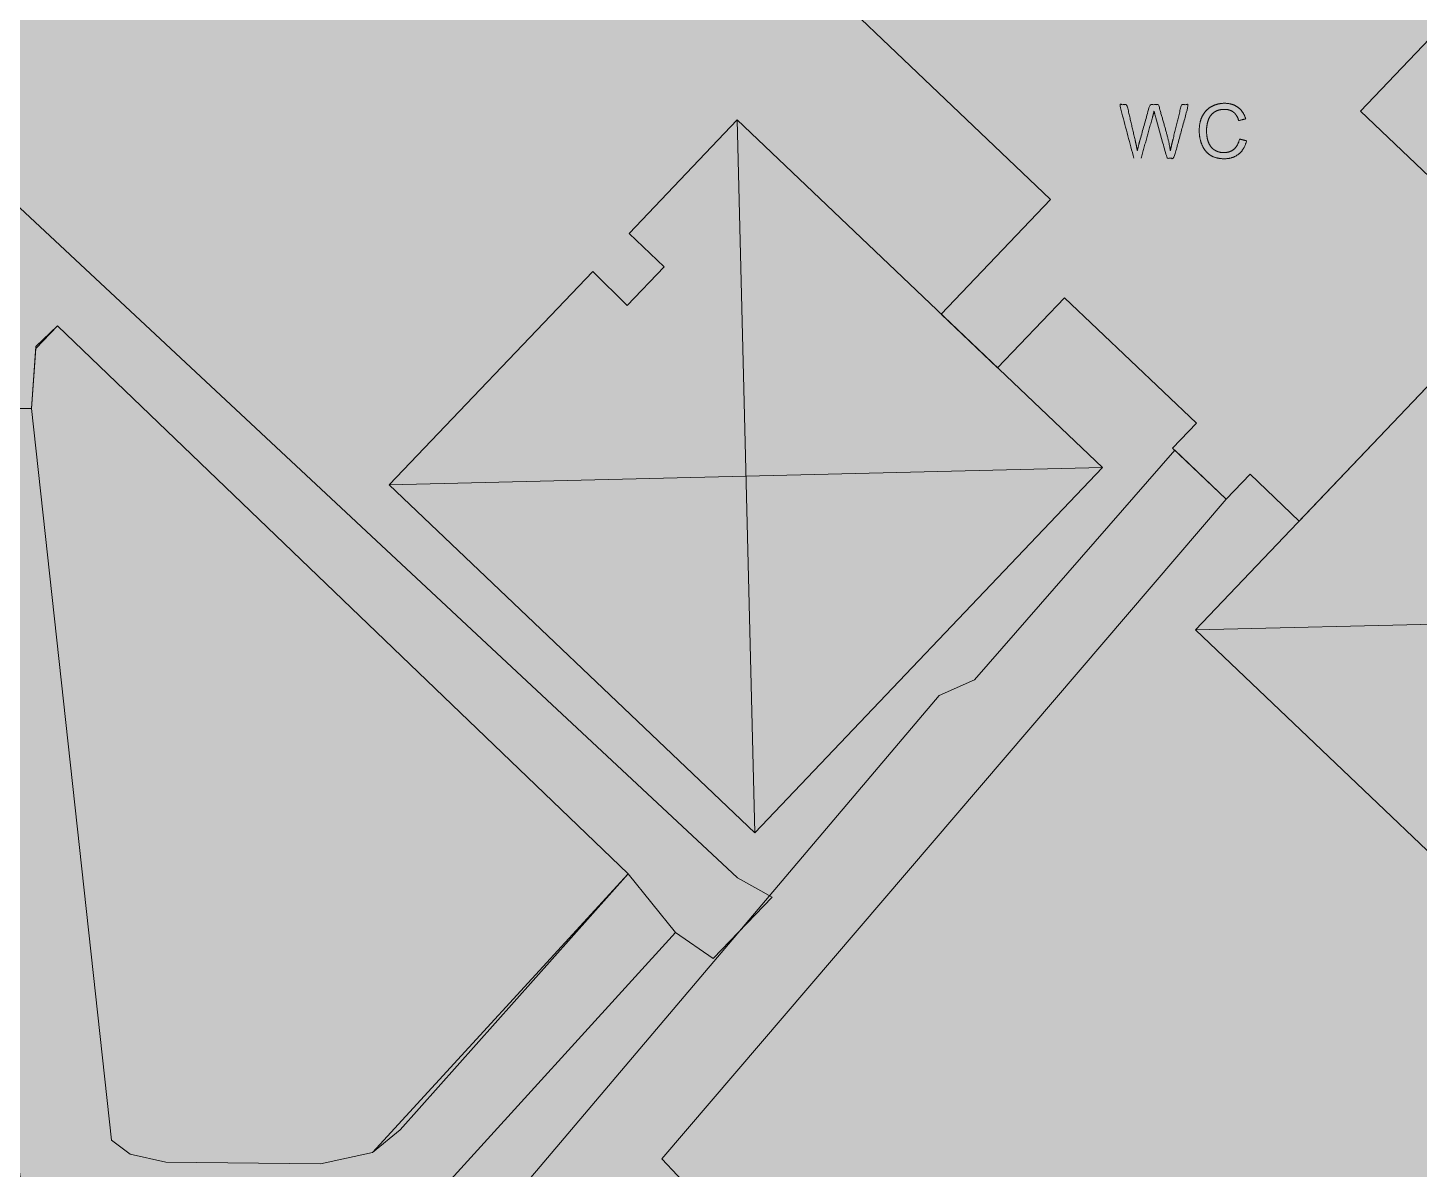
# Model space of a CAD drawing. Header units: metres. Extents: x 68582 to 69192, y 19191 to 19633.
# Drawn here: x 68982.3 to 69034.2, y 19351.9 to 19394.5 of the extents above; entities that cross this region are included whole.
import ezdxf

# ---------------------------------------------------------------- set-up
doc = ezdxf.new("R2010")
doc.units = ezdxf.units.M
doc.layers.get('0').update_dxf_attribs({"lineweight": 15})
doc.layers.add('Default', color=7, linetype='Continuous')
doc.layers.add('Kasvillisuus', color=7, linetype='Continuous', lineweight=5)
doc.layers.add('None', color=7, linetype='Continuous', lineweight=5)

msp = doc.modelspace()

# ---------------------------------------------------------------- hatches: boundary and pattern name
at = {"true_color": 0xd1f0d1, "transparency": 33554687}
msp.add_hatch(color=254, dxfattribs=at).paths.add_polyline_path([(68588.122, 19191.443), (69192.296, 19191.443), (69192.296, 19628.232), (68588.122, 19628.232)], flags=0)
at = {"true_color": 0xffffff, "transparency": 33554687}
for points in [[(68965.43, 19402.104), (68976.78, 19392.651), (69008.78, 19362.79), (69010.07, 19362.07), (69007.87, 19359.79), (69006.47, 19360.76), (69004.7, 19362.94), (68983.43, 19383.37), (68982.625, 19382.532), (68982.462, 19380.292), (68979.682, 19380.292), (68979.51, 19384.17), (68977.1, 19388.54), (68964.17, 19400.02)], [(68979.682, 19380.292), (68982.462, 19380.292), (68985.44, 19353.01), (68986.14, 19352.49), (68987.47, 19352.2), (68993.24, 19352.13), (68995.17, 19352.56), (69004.7, 19362.94), (69006.47, 19360.76), (68997.34, 19350.72), (68987.055, 19350.295), (68985.88, 19349.09), (68982.39, 19348.961), (68981.925, 19352.502), (68981.49, 19359.99), (68979.73, 19362.12), (68978.473, 19362.94), (68978.905, 19366.595), (68980.18, 19369.09)]]:
    msp.add_hatch(color=7, dxfattribs=at).paths.add_polyline_path(points, flags=0)
at = {"layer": 'Default', "transparency": 33554687, "extrusion": (0, 0, -1)}
h = msp.add_hatch(color=7, dxfattribs=at)
h.paths.add_polyline_path([(-68998.01, 19382.921), (-68997.844, 19382.835), (-68997.675, 19382.755), (-68997.504, 19382.68), (-68997.332, 19382.611), (-68997.158, 19382.548), (-68996.983, 19382.491), (-68996.806, 19382.439), (-68996.628, 19382.393), (-68996.449, 19382.353), (-68996.27, 19382.318), (-68996.089, 19382.289), (-68995.907, 19382.266), (-68995.725, 19382.249), (-68995.543, 19382.237), (-68995.36, 19382.231), (-68995.178, 19382.232), (-68994.995, 19382.237), (-68994.812, 19382.249), (-68994.63, 19382.267), (-68994.448, 19382.29), (-68994.266, 19382.319), (-68994.085, 19382.354), (-68993.905, 19382.395), (-68993.726, 19382.442), (-68993.547, 19382.495), (-68993.37, 19382.554), (-68993.194, 19382.619), (-68993.02, 19382.689), (-68992.847, 19382.766), (-68992.676, 19382.848), (-68992.507, 19382.937), (-68992.34, 19383.031), (-68992.197, 19383.118), (-68992.056, 19383.209), (-68991.918, 19383.305), (-68991.783, 19383.404), (-68991.65, 19383.508), (-68991.521, 19383.615), (-68991.394, 19383.727), (-68991.271, 19383.842), (-68991.151, 19383.961), (-68991.034, 19384.083), (-68990.921, 19384.208), (-68990.812, 19384.337), (-68990.706, 19384.47), (-68990.603, 19384.605), (-68990.505, 19384.743), (-68990.411, 19384.885), (-68990.32, 19385.029), (-68990.234, 19385.176), (-68990.153, 19385.325), (-68990.075, 19385.477), (-68990.002, 19385.632), (-68989.934, 19385.789), (-68989.87, 19385.948), (-68989.812, 19386.109), (-68989.758, 19386.272), (-68989.709, 19386.438), (-68989.665, 19386.605), (-68989.627, 19386.774), (-68989.594, 19386.944), (-68989.566, 19387.116), (-68989.544, 19387.289), (-68989.527, 19387.464), (-68989.519, 19387.597), (-68989.512, 19387.731), (-68989.509, 19387.866), (-68989.508, 19388.002), (-68989.509, 19388.139), (-68989.513, 19388.277), (-68989.527, 19388.554), (-68989.538, 19388.675), (-68989.551, 19388.795), (-68989.566, 19388.915), (-68989.585, 19389.034), (-68989.606, 19389.152), (-68989.629, 19389.27), (-68989.656, 19389.386), (-68989.684, 19389.502), (-68989.716, 19389.618), (-68989.75, 19389.732), (-68989.786, 19389.846), (-68989.825, 19389.958), (-68989.866, 19390.07), (-68989.91, 19390.18), (-68989.956, 19390.29), (-68990.004, 19390.399), (-68990.054, 19390.506), (-68990.107, 19390.613), (-68990.162, 19390.718), (-68990.219, 19390.822), (-68990.278, 19390.925), (-68990.339, 19391.027), (-68990.402, 19391.127), (-68990.468, 19391.226), (-68990.535, 19391.324), (-68990.604, 19391.42), (-68990.675, 19391.515), (-68990.748, 19391.609), (-68990.823, 19391.701), (-68990.9, 19391.792), (-68990.978, 19391.881), (-68991.058, 19391.968), (-68991.16, 19392.075), (-68991.265, 19392.178), (-68991.371, 19392.278), (-68991.479, 19392.375), (-68991.589, 19392.468), (-68991.701, 19392.559), (-68991.814, 19392.646), (-68991.93, 19392.73), (-68992.047, 19392.811), (-68992.165, 19392.889), (-68992.285, 19392.964), (-68992.407, 19393.035), (-68992.529, 19393.103), (-68992.654, 19393.168), (-68992.779, 19393.23), (-68992.906, 19393.289), (-68993.033, 19393.344), (-68993.162, 19393.396), (-68993.292, 19393.445), (-68993.423, 19393.491), (-68993.555, 19393.534), (-68993.687, 19393.573), (-68993.82, 19393.609), (-68993.954, 19393.642), (-68994.089, 19393.672), (-68994.224, 19393.698), (-68994.36, 19393.721), (-68994.496, 19393.741), (-68994.632, 19393.758), (-68994.769, 19393.772), (-68994.906, 19393.782), (-68995.043, 19393.789), (-68995.181, 19393.793), (-68995.318, 19393.793), (-68995.456, 19393.791), (-68995.593, 19393.785), (-68995.73, 19393.776), (-68995.867, 19393.763), (-68996.004, 19393.747), (-68996.14, 19393.729), (-68996.277, 19393.706), (-68996.412, 19393.681), (-68996.547, 19393.652), (-68996.682, 19393.62), (-68996.816, 19393.585), (-68996.949, 19393.546), (-68997.082, 19393.504), (-68997.214, 19393.459), (-68997.345, 19393.411), (-68997.475, 19393.359), (-68997.603, 19393.304), (-68997.731, 19393.246), (-68997.858, 19393.184), (-68997.984, 19393.12), (-68998.108, 19393.051), (-68998.231, 19392.98), (-68998.352, 19392.905), (-68998.472, 19392.827), (-68998.591, 19392.746), (-68998.708, 19392.661), (-68998.824, 19392.573), (-68998.937, 19392.482), (-68999.049, 19392.388), (-68999.159, 19392.29), (-68999.564, 19391.884), (-68999.678, 19391.754), (-68999.787, 19391.621), (-68999.892, 19391.486), (-68999.993, 19391.348), (-69000.089, 19391.207), (-69000.181, 19391.065), (-69000.268, 19390.92), (-69000.352, 19390.773), (-69000.43, 19390.623), (-69000.504, 19390.472), (-69000.574, 19390.318), (-69000.639, 19390.163), (-69000.699, 19390.006), (-69000.755, 19389.848), (-69000.806, 19389.687), (-69000.853, 19389.525), (-69000.894, 19389.362), (-69000.931, 19389.198), (-69000.963, 19389.032), (-69000.99, 19388.865), (-69001.013, 19388.696), (-69001.03, 19388.527), (-69001.042, 19388.357), (-69001.05, 19388.186), (-69001.052, 19388.014), (-69001.05, 19387.842), (-69001.042, 19387.669), (-69001.029, 19387.495), (-69001.011, 19387.322), (-69000.987, 19387.147), (-69000.959, 19386.973), (-69000.925, 19386.798), (-69000.891, 19386.649), (-69000.854, 19386.5), (-69000.812, 19386.353), (-69000.766, 19386.206), (-69000.716, 19386.061), (-69000.662, 19385.917), (-69000.604, 19385.774), (-69000.542, 19385.633), (-69000.476, 19385.493), (-69000.407, 19385.355), (-69000.333, 19385.219), (-69000.256, 19385.084), (-69000.175, 19384.951), (-69000.091, 19384.821), (-69000.003, 19384.692), (-68999.911, 19384.566), (-68999.816, 19384.442), (-68999.718, 19384.32), (-68999.616, 19384.201), (-68999.511, 19384.084), (-68999.403, 19383.97), (-68999.291, 19383.859), (-68999.177, 19383.751), (-68999.059, 19383.645), (-68998.938, 19383.543), (-68998.814, 19383.444), (-68998.687, 19383.348), (-68998.557, 19383.255), (-68998.425, 19383.166), (-68998.289, 19383.081), (-68998.151, 19382.999)], flags=0)
h.paths.add_polyline_path([(-68994.985, 19390.13), (-68995.009, 19390.124), (-68995.032, 19390.119), (-68995.056, 19390.114), (-68995.08, 19390.11), (-68995.104, 19390.107), (-68995.129, 19390.104), (-68995.153, 19390.102), (-68995.177, 19390.101), (-68995.201, 19390.1), (-68995.225, 19390.1), (-68995.25, 19390.101), (-68995.274, 19390.103), (-68995.298, 19390.105), (-68995.322, 19390.107), (-68995.346, 19390.111), (-68995.369, 19390.115), (-68995.393, 19390.119), (-68995.416, 19390.125), (-68995.44, 19390.13), (-68995.463, 19390.137), (-68995.485, 19390.144), (-68995.508, 19390.152), (-68995.53, 19390.16), (-68995.552, 19390.169), (-68995.574, 19390.179), (-68995.595, 19390.189), (-68995.616, 19390.2), (-68995.637, 19390.212), (-68995.657, 19390.224), (-68995.677, 19390.237), (-68995.697, 19390.25), (-68995.716, 19390.264), (-68995.733, 19390.277), (-68995.749, 19390.29), (-68995.765, 19390.304), (-68995.781, 19390.318), (-68995.796, 19390.332), (-68995.811, 19390.347), (-68995.826, 19390.362), (-68995.84, 19390.377), (-68995.853, 19390.393), (-68995.867, 19390.409), (-68995.88, 19390.425), (-68995.892, 19390.441), (-68995.904, 19390.458), (-68995.916, 19390.475), (-68995.927, 19390.492), (-68995.938, 19390.509), (-68995.948, 19390.527), (-68995.958, 19390.544), (-68995.968, 19390.562), (-68995.977, 19390.58), (-68995.986, 19390.599), (-68995.994, 19390.617), (-68996.002, 19390.636), (-68996.009, 19390.655), (-68996.016, 19390.674), (-68996.023, 19390.693), (-68996.029, 19390.712), (-68996.035, 19390.731), (-68996.04, 19390.751), (-68996.045, 19390.771), (-68996.05, 19390.79), (-68996.054, 19390.81), (-68996.057, 19390.83), (-68996.06, 19390.85), (-68996.063, 19390.87), (-68996.065, 19390.89), (-68996.067, 19390.91), (-68996.068, 19390.93), (-68996.069, 19390.95), (-68996.07, 19390.971), (-68996.07, 19390.991), (-68996.069, 19391.011), (-68996.068, 19391.031), (-68996.067, 19391.052), (-68996.065, 19391.072), (-68996.063, 19391.092), (-68996.06, 19391.112), (-68996.057, 19391.132), (-68996.053, 19391.152), (-68996.049, 19391.172), (-68996.044, 19391.192), (-68996.039, 19391.212), (-68996.034, 19391.232), (-68996.028, 19391.251), (-68996.021, 19391.271), (-68996.014, 19391.29), (-68996.007, 19391.309), (-68995.999, 19391.329), (-68995.991, 19391.348), (-68995.982, 19391.366), (-68995.972, 19391.385), (-68995.962, 19391.404), (-68995.952, 19391.422), (-68995.941, 19391.44), (-68995.936, 19391.449), (-68995.93, 19391.458), (-68995.924, 19391.467), (-68995.918, 19391.475), (-68995.912, 19391.484), (-68995.905, 19391.492), (-68995.899, 19391.501), (-68995.892, 19391.509), (-68995.885, 19391.517), (-68995.878, 19391.524), (-68995.871, 19391.532), (-68995.864, 19391.54), (-68995.849, 19391.555), (-68995.834, 19391.569), (-68995.818, 19391.583), (-68995.802, 19391.596), (-68995.785, 19391.609), (-68995.768, 19391.621), (-68995.751, 19391.633), (-68995.733, 19391.644), (-68995.714, 19391.655), (-68995.696, 19391.665), (-68995.677, 19391.675), (-68995.657, 19391.684), (-68995.637, 19391.693), (-68995.618, 19391.701), (-68995.597, 19391.709), (-68995.577, 19391.716), (-68995.556, 19391.723), (-68995.535, 19391.729), (-68995.514, 19391.735), (-68995.493, 19391.74), (-68995.471, 19391.745), (-68995.45, 19391.749), (-68995.428, 19391.753), (-68995.406, 19391.756), (-68995.384, 19391.759), (-68995.362, 19391.761), (-68995.34, 19391.763), (-68995.318, 19391.764), (-68995.296, 19391.765), (-68995.274, 19391.765), (-68995.252, 19391.765), (-68995.23, 19391.764), (-68995.208, 19391.763), (-68995.187, 19391.761), (-68995.165, 19391.759), (-68995.143, 19391.756), (-68995.122, 19391.753), (-68995.101, 19391.749), (-68995.079, 19391.745), (-68995.058, 19391.74), (-68995.038, 19391.734), (-68995.017, 19391.729), (-68994.997, 19391.722), (-68994.977, 19391.716), (-68994.957, 19391.708), (-68994.938, 19391.7), (-68994.919, 19391.692), (-68994.9, 19391.683), (-68994.881, 19391.674), (-68994.863, 19391.664), (-68994.846, 19391.654), (-68994.828, 19391.643), (-68994.812, 19391.632), (-68994.795, 19391.62), (-68994.779, 19391.608), (-68994.764, 19391.595), (-68994.756, 19391.588), (-68994.749, 19391.582), (-68994.742, 19391.575), (-68994.735, 19391.568), (-68994.723, 19391.556), (-68994.711, 19391.544), (-68994.7, 19391.532), (-68994.69, 19391.52), (-68994.679, 19391.507), (-68994.669, 19391.494), (-68994.659, 19391.482), (-68994.649, 19391.469), (-68994.64, 19391.456), (-68994.63, 19391.442), (-68994.622, 19391.429), (-68994.613, 19391.415), (-68994.605, 19391.402), (-68994.597, 19391.388), (-68994.589, 19391.374), (-68994.581, 19391.36), (-68994.574, 19391.346), (-68994.567, 19391.331), (-68994.56, 19391.317), (-68994.554, 19391.302), (-68994.548, 19391.288), (-68994.542, 19391.273), (-68994.536, 19391.258), (-68994.531, 19391.243), (-68994.526, 19391.228), (-68994.521, 19391.213), (-68994.516, 19391.198), (-68994.512, 19391.183), (-68994.504, 19391.152), (-68994.497, 19391.121), (-68994.492, 19391.089), (-68994.487, 19391.058), (-68994.483, 19391.026), (-68994.481, 19390.994), (-68994.479, 19390.962), (-68994.479, 19390.93), (-68994.479, 19390.898), (-68994.481, 19390.866), (-68994.484, 19390.833), (-68994.487, 19390.801), (-68994.492, 19390.769), (-68994.498, 19390.737), (-68994.504, 19390.705), (-68994.512, 19390.673), (-68994.521, 19390.641), (-68994.531, 19390.61), (-68994.538, 19390.589), (-68994.545, 19390.569), (-68994.553, 19390.549), (-68994.561, 19390.529), (-68994.569, 19390.51), (-68994.579, 19390.49), (-68994.588, 19390.471), (-68994.598, 19390.452), (-68994.609, 19390.434), (-68994.619, 19390.415), (-68994.631, 19390.397), (-68994.643, 19390.38), (-68994.655, 19390.362), (-68994.668, 19390.346), (-68994.681, 19390.329), (-68994.695, 19390.313), (-68994.709, 19390.297), (-68994.724, 19390.282), (-68994.739, 19390.267), (-68994.755, 19390.253), (-68994.772, 19390.24), (-68994.78, 19390.233), (-68994.788, 19390.227), (-68994.797, 19390.22), (-68994.806, 19390.214), (-68994.814, 19390.208), (-68994.823, 19390.202), (-68994.833, 19390.196), (-68994.842, 19390.191), (-68994.851, 19390.185), (-68994.861, 19390.18), (-68994.87, 19390.175), (-68994.88, 19390.17), (-68994.89, 19390.165), (-68994.9, 19390.161), (-68994.91, 19390.156), (-68994.92, 19390.152), (-68994.931, 19390.148), (-68994.941, 19390.144), (-68994.952, 19390.14), (-68994.963, 19390.137), (-68994.974, 19390.133)], flags=0)
h.paths.add_polyline_path([(-68996.795, 19385.442), (-68996.457, 19385.679), (-68996.425, 19385.594), (-68996.391, 19385.512), (-68996.355, 19385.431), (-68996.336, 19385.392), (-68996.317, 19385.354), (-68996.296, 19385.316), (-68996.275, 19385.278), (-68996.254, 19385.241), (-68996.231, 19385.205), (-68996.208, 19385.169), (-68996.184, 19385.134), (-68996.159, 19385.099), (-68996.133, 19385.064), (-68996.125, 19385.055), (-68996.118, 19385.047), (-68996.11, 19385.038), (-68996.103, 19385.03), (-68996.087, 19385.013), (-68996.07, 19384.997), (-68996.054, 19384.982), (-68996.037, 19384.968), (-68996.019, 19384.954), (-68996.002, 19384.941), (-68995.984, 19384.928), (-68995.966, 19384.916), (-68995.948, 19384.905), (-68995.93, 19384.895), (-68995.912, 19384.886), (-68995.903, 19384.882), (-68995.894, 19384.878), (-68995.886, 19384.874), (-68995.877, 19384.87), (-68995.868, 19384.866), (-68995.859, 19384.863), (-68995.851, 19384.86), (-68995.842, 19384.857), (-68995.834, 19384.855), (-68995.826, 19384.853), (-68995.817, 19384.85), (-68995.809, 19384.849), (-68995.801, 19384.847), (-68995.794, 19384.846), (-68995.786, 19384.845), (-68995.778, 19384.844), (-68995.771, 19384.843), (-68995.767, 19384.843), (-68995.764, 19384.843), (-68995.76, 19384.843), (-68995.757, 19384.843), (-68995.753, 19384.843), (-68995.75, 19384.843), (-68995.746, 19384.843), (-68995.743, 19384.843), (-68995.74, 19384.844), (-68995.736, 19384.844), (-68995.733, 19384.845), (-68995.73, 19384.845), (-68995.727, 19384.846), (-68995.724, 19384.846), (-68995.721, 19384.847), (-68995.718, 19384.848), (-68995.715, 19384.849), (-68995.712, 19384.85), (-68995.709, 19384.851), (-68995.707, 19384.852), (-68995.704, 19384.853), (-68995.701, 19384.854), (-68995.699, 19384.856), (-68995.696, 19384.857), (-68995.694, 19384.859), (-68995.692, 19384.86), (-68995.689, 19384.862), (-68995.688, 19384.863), (-68995.687, 19384.864), (-68995.686, 19384.864), (-68995.685, 19384.865), (-68995.684, 19384.866), (-68995.683, 19384.867), (-68995.682, 19384.868), (-68995.681, 19384.869), (-68995.68, 19384.87), (-68995.679, 19384.871), (-68995.678, 19384.872), (-68995.677, 19384.873), (-68995.676, 19384.874), (-68995.675, 19384.875), (-68995.674, 19384.876), (-68995.673, 19384.878), (-68995.672, 19384.879), (-68995.672, 19384.88), (-68995.671, 19384.881), (-68995.67, 19384.882), (-68995.669, 19384.883), (-68995.668, 19384.885), (-68995.668, 19384.886), (-68995.667, 19384.887), (-68995.666, 19384.889), (-68995.666, 19384.89), (-68995.664, 19384.893), (-68995.663, 19384.895), (-68995.647, 19384.933), (-68995.633, 19384.971), (-68995.62, 19385.01), (-68995.608, 19385.048), (-68995.598, 19385.087), (-68995.588, 19385.125), (-68995.58, 19385.164), (-68995.572, 19385.203), (-68995.566, 19385.243), (-68995.56, 19385.282), (-68995.556, 19385.321), (-68995.553, 19385.361), (-68995.55, 19385.401), (-68995.548, 19385.44), (-68995.548, 19385.48), (-68995.547, 19385.52), (-68995.548, 19385.56), (-68995.55, 19385.6), (-68995.555, 19385.681), (-68995.562, 19385.761), (-68995.572, 19385.842), (-68995.585, 19385.923), (-68995.598, 19386.004), (-68995.631, 19386.166), (-68995.957, 19387.691), (-68995.969, 19387.748), (-68995.98, 19387.806), (-68995.99, 19387.863), (-68995.998, 19387.92), (-68996.005, 19387.977), (-68996.011, 19388.033), (-68996.016, 19388.09), (-68996.019, 19388.146), (-68996.021, 19388.201), (-68996.022, 19388.257), (-68996.021, 19388.312), (-68996.018, 19388.366), (-68996.014, 19388.421), (-68996.009, 19388.474), (-68996.002, 19388.528), (-68995.993, 19388.581), (-68995.983, 19388.633), (-68995.971, 19388.685), (-68995.957, 19388.737), (-68995.949, 19388.763), (-68995.941, 19388.788), (-68995.933, 19388.814), (-68995.924, 19388.839), (-68995.915, 19388.864), (-68995.905, 19388.889), (-68995.894, 19388.914), (-68995.884, 19388.938), (-68995.872, 19388.963), (-68995.861, 19388.987), (-68995.848, 19389.011), (-68995.835, 19389.035), (-68995.822, 19389.059), (-68995.808, 19389.083), (-68995.794, 19389.107), (-68995.779, 19389.13), (-68995.764, 19389.153), (-68995.748, 19389.177), (-68995.732, 19389.199), (-68995.715, 19389.222), (-68995.697, 19389.245), (-68995.679, 19389.267), (-68995.661, 19389.29), (-68995.642, 19389.312), (-68995.622, 19389.334), (-68995.602, 19389.355), (-68995.588, 19389.369), (-68995.574, 19389.383), (-68995.56, 19389.396), (-68995.546, 19389.409), (-68995.532, 19389.421), (-68995.517, 19389.433), (-68995.502, 19389.444), (-68995.487, 19389.455), (-68995.472, 19389.465), (-68995.456, 19389.475), (-68995.441, 19389.484), (-68995.425, 19389.493), (-68995.409, 19389.502), (-68995.393, 19389.51), (-68995.377, 19389.518), (-68995.36, 19389.525), (-68995.344, 19389.532), (-68995.327, 19389.539), (-68995.31, 19389.545), (-68995.294, 19389.55), (-68995.277, 19389.555), (-68995.259, 19389.56), (-68995.242, 19389.564), (-68995.225, 19389.568), (-68995.208, 19389.572), (-68995.19, 19389.575), (-68995.173, 19389.578), (-68995.155, 19389.58), (-68995.138, 19389.582), (-68995.12, 19389.584), (-68995.102, 19389.585), (-68995.084, 19389.585), (-68995.067, 19389.586), (-68995.049, 19389.586), (-68995.031, 19389.585), (-68995.013, 19389.585), (-68994.995, 19389.583), (-68994.977, 19389.582), (-68994.959, 19389.58), (-68994.941, 19389.578), (-68994.923, 19389.575), (-68994.906, 19389.572), (-68994.888, 19389.569), (-68994.87, 19389.565), (-68994.852, 19389.561), (-68994.834, 19389.556), (-68994.817, 19389.551), (-68994.799, 19389.546), (-68994.782, 19389.541), (-68994.764, 19389.535), (-68994.747, 19389.529), (-68994.729, 19389.522), (-68994.712, 19389.515), (-68994.695, 19389.508), (-68994.678, 19389.501), (-68994.661, 19389.493), (-68994.644, 19389.484), (-68994.627, 19389.476), (-68994.611, 19389.467), (-68994.594, 19389.458), (-68994.578, 19389.448), (-68994.562, 19389.439), (-68994.546, 19389.429), (-68994.53, 19389.418), (-68994.474, 19389.38), (-68994.42, 19389.341), (-68994.367, 19389.3), (-68994.315, 19389.258), (-68994.264, 19389.215), (-68994.214, 19389.172), (-68994.166, 19389.127), (-68994.117, 19389.081), (-68994.023, 19388.986), (-68993.932, 19388.888), (-68993.841, 19388.787), (-68993.752, 19388.683), (-68994.04, 19388.369), (-68994.055, 19388.385), (-68994.071, 19388.399), (-68994.086, 19388.414), (-68994.102, 19388.427), (-68994.118, 19388.441), (-68994.134, 19388.453), (-68994.151, 19388.466), (-68994.167, 19388.477), (-68994.184, 19388.489), (-68994.201, 19388.499), (-68994.218, 19388.51), (-68994.236, 19388.52), (-68994.253, 19388.529), (-68994.271, 19388.538), (-68994.289, 19388.546), (-68994.308, 19388.554), (-68994.326, 19388.562), (-68994.345, 19388.569), (-68994.363, 19388.576), (-68994.382, 19388.582), (-68994.401, 19388.588), (-68994.42, 19388.593), (-68994.44, 19388.598), (-68994.459, 19388.602), (-68994.479, 19388.606), (-68994.499, 19388.61), (-68994.519, 19388.613), (-68994.539, 19388.615), (-68994.559, 19388.618), (-68994.579, 19388.619), (-68994.6, 19388.621), (-68994.62, 19388.622), (-68994.623, 19388.619), (-68994.626, 19388.615), (-68994.628, 19388.612), (-68994.631, 19388.609), (-68994.636, 19388.602), (-68994.641, 19388.595), (-68994.645, 19388.587), (-68994.65, 19388.58), (-68994.654, 19388.572), (-68994.658, 19388.565), (-68994.661, 19388.557), (-68994.665, 19388.549), (-68994.668, 19388.541), (-68994.671, 19388.532), (-68994.674, 19388.524), (-68994.677, 19388.515), (-68994.68, 19388.507), (-68994.682, 19388.498), (-68994.684, 19388.489), (-68994.686, 19388.48), (-68994.688, 19388.472), (-68994.689, 19388.463), (-68994.691, 19388.454), (-68994.692, 19388.445), (-68994.693, 19388.436), (-68994.693, 19388.427), (-68994.694, 19388.418), (-68994.694, 19388.409), (-68994.694, 19388.4), (-68994.694, 19388.391), (-68994.694, 19388.383), (-68994.694, 19388.374), (-68994.693, 19388.365), (-68994.692, 19388.357), (-68994.661, 19388.113), (-68994.623, 19387.874), (-68994.579, 19387.636), (-68994.529, 19387.396), (-68994.187, 19385.822), (-68994.176, 19385.77), (-68994.166, 19385.718), (-68994.157, 19385.666), (-68994.15, 19385.614), (-68994.143, 19385.562), (-68994.137, 19385.51), (-68994.132, 19385.458), (-68994.129, 19385.406), (-68994.126, 19385.354), (-68994.125, 19385.302), (-68994.125, 19385.25), (-68994.126, 19385.198), (-68994.128, 19385.145), (-68994.131, 19385.093), (-68994.135, 19385.041), (-68994.141, 19384.989), (-68994.144, 19384.967), (-68994.147, 19384.945), (-68994.152, 19384.924), (-68994.156, 19384.903), (-68994.161, 19384.882), (-68994.167, 19384.861), (-68994.173, 19384.841), (-68994.18, 19384.821), (-68994.187, 19384.801), (-68994.195, 19384.781), (-68994.203, 19384.762), (-68994.212, 19384.743), (-68994.222, 19384.724), (-68994.232, 19384.705), (-68994.242, 19384.687), (-68994.253, 19384.669), (-68994.265, 19384.652), (-68994.277, 19384.635), (-68994.289, 19384.618), (-68994.302, 19384.602), (-68994.316, 19384.586), (-68994.33, 19384.571), (-68994.345, 19384.555), (-68994.36, 19384.541), (-68994.375, 19384.527), (-68994.392, 19384.513), (-68994.408, 19384.5), (-68994.425, 19384.487), (-68994.443, 19384.475), (-68994.461, 19384.463), (-68994.48, 19384.452), (-68994.499, 19384.441), (-68994.528, 19384.426), (-68994.557, 19384.412), (-68994.586, 19384.398), (-68994.615, 19384.384), (-68994.645, 19384.372), (-68994.675, 19384.36), (-68994.705, 19384.348), (-68994.735, 19384.338), (-68994.765, 19384.327), (-68994.796, 19384.318), (-68994.827, 19384.309), (-68994.858, 19384.301), (-68994.889, 19384.293), (-68994.92, 19384.286), (-68994.952, 19384.28), (-68994.983, 19384.274), (-68995.015, 19384.269), (-68995.046, 19384.265), (-68995.078, 19384.261), (-68995.11, 19384.258), (-68995.142, 19384.256), (-68995.174, 19384.254), (-68995.206, 19384.253), (-68995.238, 19384.253), (-68995.27, 19384.253), (-68995.302, 19384.254), (-68995.334, 19384.256), (-68995.366, 19384.259), (-68995.398, 19384.262), (-68995.43, 19384.266), (-68995.461, 19384.271), (-68995.493, 19384.277), (-68995.563, 19384.29), (-68995.629, 19384.306), (-68995.692, 19384.322), (-68995.753, 19384.341), (-68995.782, 19384.35), (-68995.811, 19384.36), (-68995.839, 19384.37), (-68995.866, 19384.381), (-68995.893, 19384.392), (-68995.919, 19384.403), (-68995.945, 19384.415), (-68995.97, 19384.427), (-68995.994, 19384.44), (-68996.018, 19384.452), (-68996.042, 19384.466), (-68996.064, 19384.479), (-68996.087, 19384.493), (-68996.109, 19384.507), (-68996.13, 19384.522), (-68996.151, 19384.537), (-68996.172, 19384.552), (-68996.192, 19384.568), (-68996.212, 19384.584), (-68996.231, 19384.601), (-68996.25, 19384.617), (-68996.269, 19384.635), (-68996.287, 19384.652), (-68996.305, 19384.67), (-68996.323, 19384.688), (-68996.34, 19384.707), (-68996.374, 19384.746), (-68996.407, 19384.786), (-68996.438, 19384.827), (-68996.47, 19384.87), (-68996.5, 19384.914), (-68996.53, 19384.96), (-68996.56, 19385.008), (-68996.618, 19385.107), (-68996.676, 19385.213)], flags=0)
for points in [[(-69024.63, 19369.749), (-69024.622, 19369.74), (-69024.614, 19369.732), (-69024.605, 19369.725), (-69024.597, 19369.717), (-69024.588, 19369.71), (-69024.58, 19369.703), (-69024.571, 19369.696), (-69024.562, 19369.69), (-69024.553, 19369.684), (-69024.544, 19369.678), (-69024.535, 19369.672), (-69024.526, 19369.667), (-69024.517, 19369.662), (-69024.508, 19369.657), (-69024.498, 19369.652), (-69024.489, 19369.648), (-69024.48, 19369.644), (-69024.47, 19369.64), (-69024.46, 19369.636), (-69024.451, 19369.633), (-69024.441, 19369.63), (-69024.431, 19369.627), (-69024.422, 19369.624), (-69024.412, 19369.622), (-69024.402, 19369.62), (-69024.392, 19369.618), (-69024.382, 19369.616), (-69024.373, 19369.615), (-69024.363, 19369.614), (-69024.353, 19369.613), (-69024.343, 19369.612), (-69024.333, 19369.612), (-69024.323, 19369.612), (-69024.314, 19369.612), (-69024.304, 19369.612), (-69024.294, 19369.613), (-69024.284, 19369.614), (-69024.274, 19369.615), (-69024.265, 19369.616), (-69024.255, 19369.617), (-69024.245, 19369.619), (-69024.236, 19369.621), (-69024.226, 19369.623), (-69024.217, 19369.626), (-69024.208, 19369.628), (-69024.198, 19369.631), (-69024.189, 19369.634), (-69024.18, 19369.637), (-69024.171, 19369.641), (-69024.162, 19369.645), (-69024.153, 19369.649), (-69024.144, 19369.653), (-69024.135, 19369.657), (-69024.126, 19369.662), (-69024.118, 19369.667), (-69024.109, 19369.672), (-69024.101, 19369.677), (-69024.093, 19369.683), (-69024.085, 19369.688), (-69024.077, 19369.694), (-69024.069, 19369.7), (-69024.061, 19369.707), (-69024.053, 19369.713), (-69024.046, 19369.72), (-69024.038, 19369.728), (-69024.031, 19369.735), (-69024.023, 19369.743), (-69024.016, 19369.751), (-69024.009, 19369.759), (-69024.002, 19369.767), (-69023.996, 19369.775), (-69023.99, 19369.783), (-69023.984, 19369.792), (-69023.978, 19369.801), (-69023.973, 19369.809), (-69023.967, 19369.818), (-69023.962, 19369.827), (-69023.957, 19369.836), (-69023.953, 19369.845), (-69023.949, 19369.854), (-69023.945, 19369.863), (-69023.941, 19369.872), (-69023.937, 19369.882), (-69023.934, 19369.891), (-69023.931, 19369.901), (-69023.928, 19369.91), (-69023.925, 19369.92), (-69023.923, 19369.93), (-69023.921, 19369.939), (-69023.919, 19369.949), (-69023.917, 19369.959), (-69023.916, 19369.968), (-69023.914, 19369.978), (-69023.913, 19369.988), (-69023.913, 19369.998), (-69023.912, 19370.008), (-69023.912, 19370.018), (-69023.912, 19370.028), (-69023.912, 19370.038), (-69023.913, 19370.048), (-69023.914, 19370.058), (-69023.915, 19370.067), (-69023.916, 19370.077), (-69023.917, 19370.087), (-69023.919, 19370.097), (-69023.921, 19370.107), (-69023.924, 19370.117), (-69023.926, 19370.126), (-69023.929, 19370.136), (-69023.932, 19370.146), (-69023.935, 19370.156), (-69023.939, 19370.165), (-69023.942, 19370.175), (-69023.947, 19370.184), (-69023.951, 19370.194), (-69023.955, 19370.203), (-69023.96, 19370.212), (-69023.965, 19370.222), (-69023.97, 19370.231), (-69023.976, 19370.24), (-69023.982, 19370.249), (-69023.988, 19370.258), (-69023.994, 19370.266), (-69024.001, 19370.275), (-69024.008, 19370.284), (-69024.015, 19370.292), (-69024.022, 19370.301), (-69024.03, 19370.309), (-69026.574, 19373.002), (-69026.573, 19373.002), (-69026.573, 19373.003), (-69026.57, 19373.005), (-69026.559, 19373.015), (-69026.518, 19373.054), (-69026.362, 19373.202), (-69025.805, 19373.728), (-69024.114, 19375.325), (-69022.424, 19376.922), (-69021.866, 19377.448), (-69021.71, 19377.596), (-69021.669, 19377.634), (-69021.659, 19377.644), (-69021.656, 19377.647), (-69021.655, 19377.647), (-69021.655, 19377.648), (-69019.114, 19374.958), (-69019.107, 19374.95), (-69019.099, 19374.942), (-69019.091, 19374.935), (-69019.083, 19374.928), (-69019.075, 19374.921), (-69019.067, 19374.914), (-69019.058, 19374.907), (-69019.05, 19374.901), (-69019.041, 19374.895), (-69019.033, 19374.889), (-69019.024, 19374.884), (-69019.015, 19374.878), (-69019.007, 19374.873), (-69018.998, 19374.868), (-69018.989, 19374.864), (-69018.98, 19374.859), (-69018.971, 19374.855), (-69018.962, 19374.851), (-69018.952, 19374.847), (-69018.943, 19374.844), (-69018.934, 19374.841), (-69018.924, 19374.838), (-69018.915, 19374.835), (-69018.905, 19374.832), (-69018.896, 19374.83), (-69018.886, 19374.828), (-69018.877, 19374.826), (-69018.867, 19374.825), (-69018.858, 19374.823), (-69018.848, 19374.822), (-69018.839, 19374.821), (-69018.829, 19374.82), (-69018.819, 19374.82), (-69018.81, 19374.82), (-69018.8, 19374.82), (-69018.79, 19374.82), (-69018.781, 19374.821), (-69018.771, 19374.821), (-69018.761, 19374.822), (-69018.752, 19374.824), (-69018.742, 19374.825), (-69018.733, 19374.827), (-69018.723, 19374.829), (-69018.714, 19374.831), (-69018.704, 19374.833), (-69018.695, 19374.836), (-69018.685, 19374.839), (-69018.676, 19374.842), (-69018.667, 19374.845), (-69018.657, 19374.849), (-69018.648, 19374.853), (-69018.639, 19374.857), (-69018.63, 19374.861), (-69018.621, 19374.866), (-69018.612, 19374.871), (-69018.603, 19374.876), (-69018.594, 19374.881), (-69018.586, 19374.886), (-69018.577, 19374.892), (-69018.569, 19374.898), (-69018.56, 19374.904), (-69018.552, 19374.911), (-69018.543, 19374.918), (-69018.535, 19374.925), (-69018.528, 19374.931), (-69018.521, 19374.937), (-69018.514, 19374.944), (-69018.508, 19374.951), (-69018.501, 19374.958), (-69018.495, 19374.965), (-69018.489, 19374.973), (-69018.483, 19374.98), (-69018.477, 19374.988), (-69018.472, 19374.996), (-69018.466, 19375.004), (-69018.461, 19375.012), (-69018.456, 19375.021), (-69018.451, 19375.029), (-69018.446, 19375.038), (-69018.442, 19375.046), (-69018.438, 19375.055), (-69018.433, 19375.064), (-69018.429, 19375.073), (-69018.426, 19375.082), (-69018.422, 19375.091), (-69018.419, 19375.101), (-69018.416, 19375.11), (-69018.413, 19375.119), (-69018.41, 19375.129), (-69018.408, 19375.138), (-69018.406, 19375.148), (-69018.404, 19375.158), (-69018.402, 19375.168), (-69018.4, 19375.177), (-69018.399, 19375.187), (-69018.398, 19375.197), (-69018.397, 19375.207), (-69018.396, 19375.217), (-69018.396, 19375.227), (-69018.396, 19375.237), (-69018.396, 19375.247), (-69018.396, 19375.257), (-69018.397, 19375.267), (-69018.397, 19375.277), (-69018.398, 19375.287), (-69018.4, 19375.296), (-69018.401, 19375.306), (-69018.403, 19375.316), (-69018.405, 19375.326), (-69018.407, 19375.336), (-69018.41, 19375.346), (-69018.413, 19375.355), (-69018.416, 19375.365), (-69018.42, 19375.375), (-69018.423, 19375.384), (-69018.427, 19375.394), (-69018.431, 19375.403), (-69018.436, 19375.412), (-69018.441, 19375.421), (-69018.446, 19375.43), (-69018.451, 19375.439), (-69018.457, 19375.448), (-69018.463, 19375.457), (-69018.469, 19375.466), (-69018.476, 19375.474), (-69018.483, 19375.483), (-69018.49, 19375.491), (-69018.498, 19375.499), (-69021.334, 19378.506), (-69021.342, 19378.513), (-69021.349, 19378.521), (-69021.356, 19378.528), (-69021.364, 19378.535), (-69021.372, 19378.541), (-69021.38, 19378.548), (-69021.388, 19378.554), (-69021.396, 19378.56), (-69021.404, 19378.566), (-69021.412, 19378.571), (-69021.421, 19378.577), (-69021.429, 19378.582), (-69021.438, 19378.587), (-69021.447, 19378.592), (-69021.456, 19378.596), (-69021.465, 19378.601), (-69021.474, 19378.605), (-69021.483, 19378.609), (-69021.492, 19378.613), (-69021.501, 19378.616), (-69021.51, 19378.619), (-69021.52, 19378.622), (-69021.529, 19378.625), (-69021.539, 19378.628), (-69021.548, 19378.63), (-69021.558, 19378.632), (-69021.567, 19378.634), (-69021.577, 19378.636), (-69021.587, 19378.638), (-69021.596, 19378.639), (-69021.606, 19378.64), (-69021.616, 19378.641), (-69021.626, 19378.641), (-69021.635, 19378.642), (-69021.645, 19378.642), (-69021.655, 19378.642), (-69021.665, 19378.641), (-69021.674, 19378.641), (-69021.684, 19378.64), (-69021.694, 19378.639), (-69021.703, 19378.637), (-69021.713, 19378.636), (-69021.723, 19378.634), (-69021.732, 19378.632), (-69021.742, 19378.629), (-69021.751, 19378.627), (-69021.761, 19378.624), (-69021.77, 19378.621), (-69021.78, 19378.617), (-69021.789, 19378.614), (-69021.798, 19378.61), (-69021.807, 19378.606), (-69021.817, 19378.601), (-69021.826, 19378.597), (-69021.834, 19378.592), (-69021.843, 19378.587), (-69021.852, 19378.581), (-69021.861, 19378.575), (-69021.869, 19378.569), (-69021.878, 19378.563), (-69021.886, 19378.557), (-69021.894, 19378.55), (-69021.902, 19378.543), (-69021.91, 19378.535), (-69027.444, 19373.309), (-69027.451, 19373.302), (-69027.457, 19373.295), (-69027.464, 19373.288), (-69027.47, 19373.281), (-69027.476, 19373.274), (-69027.482, 19373.267), (-69027.488, 19373.259), (-69027.493, 19373.252), (-69027.499, 19373.244), (-69027.504, 19373.236), (-69027.509, 19373.228), (-69027.514, 19373.22), (-69027.518, 19373.212), (-69027.523, 19373.203), (-69027.527, 19373.195), (-69027.531, 19373.186), (-69027.535, 19373.178), (-69027.538, 19373.169), (-69027.542, 19373.16), (-69027.545, 19373.151), (-69027.548, 19373.142), (-69027.551, 19373.133), (-69027.553, 19373.124), (-69027.556, 19373.115), (-69027.558, 19373.106), (-69027.56, 19373.097), (-69027.562, 19373.088), (-69027.563, 19373.078), (-69027.565, 19373.069), (-69027.566, 19373.06), (-69027.567, 19373.05), (-69027.568, 19373.041), (-69027.568, 19373.032), (-69027.568, 19373.022), (-69027.569, 19373.013), (-69027.568, 19373.004), (-69027.568, 19372.994), (-69027.568, 19372.985), (-69027.567, 19372.975), (-69027.566, 19372.966), (-69027.565, 19372.957), (-69027.563, 19372.948), (-69027.561, 19372.939), (-69027.56, 19372.929), (-69027.557, 19372.92), (-69027.555, 19372.911), (-69027.553, 19372.902), (-69027.55, 19372.893), (-69027.547, 19372.884), (-69027.544, 19372.876), (-69027.54, 19372.867), (-69027.536, 19372.858), (-69027.532, 19372.85), (-69027.528, 19372.841), (-69027.524, 19372.833), (-69027.519, 19372.825), (-69027.514, 19372.817), (-69027.509, 19372.809), (-69027.504, 19372.801), (-69027.498, 19372.793), (-69027.492, 19372.786), (-69027.486, 19372.778), (-69027.48, 19372.771), (-69027.473, 19372.764)], [(-69022.235, 19370.766), (-69022.184, 19372.677), (-69019.476, 19369.815), (-69019.469, 19369.808), (-69019.461, 19369.8), (-69019.454, 19369.793), (-69019.446, 19369.786), (-69019.438, 19369.78), (-69019.43, 19369.774), (-69019.421, 19369.768), (-69019.413, 19369.762), (-69019.405, 19369.756), (-69019.396, 19369.751), (-69019.388, 19369.746), (-69019.379, 19369.741), (-69019.37, 19369.737), (-69019.361, 19369.733), (-69019.352, 19369.729), (-69019.343, 19369.725), (-69019.334, 19369.721), (-69019.325, 19369.718), (-69019.315, 19369.715), (-69019.306, 19369.712), (-69019.297, 19369.71), (-69019.287, 19369.708), (-69019.278, 19369.705), (-69019.268, 19369.704), (-69019.259, 19369.702), (-69019.249, 19369.701), (-69019.239, 19369.7), (-69019.23, 19369.699), (-69019.22, 19369.698), (-69019.21, 19369.698), (-69019.201, 19369.697), (-69019.191, 19369.697), (-69019.181, 19369.698), (-69019.172, 19369.698), (-69019.162, 19369.699), (-69019.153, 19369.699), (-69019.143, 19369.701), (-69019.134, 19369.702), (-69019.124, 19369.703), (-69019.115, 19369.705), (-69019.105, 19369.707), (-69019.096, 19369.709), (-69019.086, 19369.711), (-69019.077, 19369.714), (-69019.068, 19369.717), (-69019.059, 19369.72), (-69019.05, 19369.723), (-69019.041, 19369.726), (-69019.032, 19369.729), (-69019.023, 19369.733), (-69019.015, 19369.737), (-69019.006, 19369.741), (-69018.997, 19369.745), (-69018.989, 19369.75), (-69018.981, 19369.754), (-69018.973, 19369.759), (-69018.965, 19369.764), (-69018.957, 19369.769), (-69018.949, 19369.775), (-69018.941, 19369.78), (-69018.934, 19369.786), (-69018.927, 19369.792), (-69018.919, 19369.798), (-69018.912, 19369.804), (-69018.905, 19369.811), (-69018.898, 19369.817), (-69018.891, 19369.824), (-69018.885, 19369.832), (-69018.878, 19369.839), (-69018.872, 19369.847), (-69018.865, 19369.854), (-69018.86, 19369.862), (-69018.854, 19369.87), (-69018.848, 19369.878), (-69018.843, 19369.886), (-69018.837, 19369.895), (-69018.832, 19369.903), (-69018.828, 19369.912), (-69018.823, 19369.92), (-69018.819, 19369.929), (-69018.814, 19369.938), (-69018.81, 19369.947), (-69018.806, 19369.956), (-69018.803, 19369.965), (-69018.799, 19369.975), (-69018.796, 19369.984), (-69018.793, 19369.994), (-69018.79, 19370.003), (-69018.788, 19370.013), (-69018.786, 19370.022), (-69018.783, 19370.032), (-69018.782, 19370.042), (-69018.78, 19370.051), (-69018.778, 19370.061), (-69018.777, 19370.071), (-69018.776, 19370.081), (-69018.776, 19370.091), (-69018.775, 19370.1), (-69018.775, 19370.11), (-69018.775, 19370.12), (-69018.775, 19370.13), (-69018.775, 19370.14), (-69018.776, 19370.15), (-69018.777, 19370.16), (-69018.778, 19370.17), (-69018.78, 19370.18), (-69018.781, 19370.189), (-69018.783, 19370.199), (-69018.785, 19370.209), (-69018.788, 19370.219), (-69018.79, 19370.228), (-69018.793, 19370.238), (-69018.797, 19370.247), (-69018.8, 19370.257), (-69018.804, 19370.266), (-69018.808, 19370.276), (-69018.812, 19370.285), (-69018.817, 19370.294), (-69018.822, 19370.303), (-69018.827, 19370.312), (-69018.832, 19370.321), (-69018.838, 19370.33), (-69018.844, 19370.338), (-69018.85, 19370.347), (-69018.856, 19370.355), (-69018.863, 19370.364), (-69018.87, 19370.372), (-69018.878, 19370.38), (-69021.587, 19373.251), (-69019.676, 19373.19), (-69019.665, 19373.189), (-69019.654, 19373.189), (-69019.643, 19373.19), (-69019.632, 19373.19), (-69019.622, 19373.191), (-69019.611, 19373.192), (-69019.6, 19373.193), (-69019.59, 19373.194), (-69019.579, 19373.196), (-69019.569, 19373.197), (-69019.559, 19373.199), (-69019.549, 19373.202), (-69019.539, 19373.204), (-69019.529, 19373.207), (-69019.519, 19373.21), (-69019.509, 19373.213), (-69019.499, 19373.216), (-69019.49, 19373.219), (-69019.48, 19373.223), (-69019.471, 19373.227), (-69019.462, 19373.231), (-69019.453, 19373.235), (-69019.444, 19373.24), (-69019.435, 19373.244), (-69019.427, 19373.249), (-69019.418, 19373.254), (-69019.41, 19373.259), (-69019.401, 19373.264), (-69019.393, 19373.27), (-69019.385, 19373.276), (-69019.378, 19373.282), (-69019.37, 19373.288), (-69019.362, 19373.294), (-69019.355, 19373.3), (-69019.348, 19373.307), (-69019.341, 19373.314), (-69019.334, 19373.321), (-69019.328, 19373.328), (-69019.321, 19373.335), (-69019.315, 19373.342), (-69019.309, 19373.35), (-69019.303, 19373.358), (-69019.297, 19373.366), (-69019.291, 19373.374), (-69019.286, 19373.382), (-69019.281, 19373.39), (-69019.276, 19373.399), (-69019.271, 19373.407), (-69019.266, 19373.416), (-69019.262, 19373.425), (-69019.258, 19373.434), (-69019.254, 19373.443), (-69019.25, 19373.452), (-69019.247, 19373.462), (-69019.243, 19373.472), (-69019.24, 19373.481), (-69019.238, 19373.491), (-69019.235, 19373.501), (-69019.233, 19373.511), (-69019.23, 19373.521), (-69019.229, 19373.532), (-69019.227, 19373.542), (-69019.226, 19373.553), (-69019.224, 19373.563), (-69019.223, 19373.574), (-69019.223, 19373.585), (-69019.223, 19373.596), (-69019.223, 19373.606), (-69019.223, 19373.617), (-69019.223, 19373.627), (-69019.224, 19373.638), (-69019.225, 19373.648), (-69019.226, 19373.659), (-69019.228, 19373.669), (-69019.23, 19373.679), (-69019.232, 19373.689), (-69019.234, 19373.7), (-69019.237, 19373.71), (-69019.24, 19373.72), (-69019.243, 19373.729), (-69019.246, 19373.739), (-69019.25, 19373.749), (-69019.254, 19373.758), (-69019.258, 19373.768), (-69019.262, 19373.777), (-69019.267, 19373.786), (-69019.271, 19373.796), (-69019.276, 19373.805), (-69019.282, 19373.813), (-69019.287, 19373.822), (-69019.293, 19373.831), (-69019.298, 19373.839), (-69019.305, 19373.847), (-69019.311, 19373.856), (-69019.317, 19373.864), (-69019.324, 19373.871), (-69019.331, 19373.879), (-69019.338, 19373.887), (-69019.345, 19373.894), (-69019.352, 19373.901), (-69019.36, 19373.908), (-69019.368, 19373.915), (-69019.376, 19373.922), (-69019.384, 19373.928), (-69019.392, 19373.934), (-69019.4, 19373.94), (-69019.409, 19373.946), (-69019.418, 19373.952), (-69019.427, 19373.957), (-69019.436, 19373.962), (-69019.445, 19373.967), (-69019.454, 19373.972), (-69019.464, 19373.976), (-69019.474, 19373.981), (-69019.483, 19373.985), (-69019.493, 19373.988), (-69019.503, 19373.992), (-69019.514, 19373.995), (-69019.524, 19373.998), (-69019.534, 19374.001), (-69019.545, 19374.003), (-69019.556, 19374.006), (-69019.567, 19374.008), (-69019.578, 19374.009), (-69019.589, 19374.011), (-69019.6, 19374.012), (-69019.611, 19374.012), (-69019.622, 19374.013), (-69022.573, 19374.1), (-69022.584, 19374.101), (-69022.595, 19374.1), (-69022.605, 19374.1), (-69022.616, 19374.099), (-69022.626, 19374.098), (-69022.636, 19374.097), (-69022.647, 19374.096), (-69022.657, 19374.094), (-69022.667, 19374.092), (-69022.677, 19374.089), (-69022.686, 19374.087), (-69022.696, 19374.084), (-69022.706, 19374.081), (-69022.715, 19374.077), (-69022.724, 19374.074), (-69022.733, 19374.07), (-69022.743, 19374.066), (-69022.751, 19374.062), (-69022.76, 19374.057), (-69022.769, 19374.052), (-69022.777, 19374.047), (-69022.786, 19374.042), (-69022.794, 19374.037), (-69022.802, 19374.031), (-69022.81, 19374.025), (-69022.818, 19374.019), (-69022.826, 19374.013), (-69022.833, 19374.007), (-69022.841, 19374), (-69022.848, 19373.994), (-69022.855, 19373.987), (-69022.862, 19373.98), (-69022.869, 19373.972), (-69022.875, 19373.965), (-69022.881, 19373.957), (-69022.888, 19373.95), (-69022.894, 19373.942), (-69022.9, 19373.934), (-69022.905, 19373.926), (-69022.911, 19373.917), (-69022.916, 19373.909), (-69022.921, 19373.9), (-69022.926, 19373.892), (-69022.931, 19373.883), (-69022.936, 19373.874), (-69022.94, 19373.865), (-69022.944, 19373.856), (-69022.948, 19373.847), (-69022.952, 19373.837), (-69022.955, 19373.828), (-69022.959, 19373.818), (-69022.962, 19373.809), (-69022.965, 19373.799), (-69022.967, 19373.789), (-69022.97, 19373.78), (-69022.972, 19373.77), (-69022.974, 19373.76), (-69022.976, 19373.75), (-69022.978, 19373.739), (-69022.979, 19373.729), (-69022.98, 19373.719), (-69022.981, 19373.709), (-69022.982, 19373.699), (-69022.982, 19373.688), (-69023.06, 19370.799), (-69023.061, 19370.787), (-69023.061, 19370.775), (-69023.06, 19370.764), (-69023.06, 19370.752), (-69023.059, 19370.741), (-69023.058, 19370.73), (-69023.057, 19370.719), (-69023.055, 19370.708), (-69023.054, 19370.697), (-69023.052, 19370.686), (-69023.05, 19370.675), (-69023.047, 19370.665), (-69023.045, 19370.654), (-69023.042, 19370.644), (-69023.039, 19370.634), (-69023.036, 19370.624), (-69023.033, 19370.614), (-69023.029, 19370.604), (-69023.025, 19370.594), (-69023.021, 19370.584), (-69023.017, 19370.575), (-69023.013, 19370.566), (-69023.008, 19370.556), (-69023.003, 19370.547), (-69022.998, 19370.539), (-69022.993, 19370.53), (-69022.988, 19370.521), (-69022.982, 19370.513), (-69022.976, 19370.505), (-69022.97, 19370.496), (-69022.964, 19370.489), (-69022.958, 19370.481), (-69022.951, 19370.473), (-69022.945, 19370.466), (-69022.938, 19370.459), (-69022.931, 19370.452), (-69022.924, 19370.445), (-69022.916, 19370.438), (-69022.909, 19370.432), (-69022.901, 19370.425), (-69022.893, 19370.419), (-69022.885, 19370.413), (-69022.877, 19370.408), (-69022.869, 19370.402), (-69022.86, 19370.397), (-69022.852, 19370.392), (-69022.843, 19370.387), (-69022.834, 19370.382), (-69022.825, 19370.378), (-69022.816, 19370.374), (-69022.807, 19370.37), (-69022.797, 19370.366), (-69022.787, 19370.362), (-69022.778, 19370.359), (-69022.768, 19370.356), (-69022.758, 19370.353), (-69022.748, 19370.351), (-69022.737, 19370.348), (-69022.727, 19370.346), (-69022.716, 19370.344), (-69022.706, 19370.343), (-69022.695, 19370.342), (-69022.684, 19370.341), (-69022.673, 19370.34), (-69022.662, 19370.339), (-69022.651, 19370.339), (-69022.64, 19370.339), (-69022.629, 19370.34), (-69022.618, 19370.34), (-69022.608, 19370.341), (-69022.597, 19370.342), (-69022.587, 19370.344), (-69022.576, 19370.345), (-69022.566, 19370.347), (-69022.556, 19370.349), (-69022.545, 19370.352), (-69022.535, 19370.355), (-69022.525, 19370.358), (-69022.516, 19370.361), (-69022.506, 19370.364), (-69022.496, 19370.368), (-69022.487, 19370.372), (-69022.477, 19370.376), (-69022.468, 19370.381), (-69022.459, 19370.385), (-69022.45, 19370.39), (-69022.441, 19370.395), (-69022.433, 19370.401), (-69022.424, 19370.406), (-69022.416, 19370.412), (-69022.407, 19370.418), (-69022.399, 19370.424), (-69022.391, 19370.43), (-69022.383, 19370.437), (-69022.376, 19370.444), (-69022.368, 19370.451), (-69022.361, 19370.458), (-69022.354, 19370.466), (-69022.347, 19370.473), (-69022.34, 19370.481), (-69022.333, 19370.489), (-69022.327, 19370.497), (-69022.321, 19370.505), (-69022.315, 19370.514), (-69022.309, 19370.523), (-69022.303, 19370.532), (-69022.298, 19370.541), (-69022.292, 19370.55), (-69022.287, 19370.559), (-69022.282, 19370.569), (-69022.278, 19370.579), (-69022.273, 19370.589), (-69022.269, 19370.599), (-69022.265, 19370.609), (-69022.262, 19370.619), (-69022.258, 19370.63), (-69022.255, 19370.64), (-69022.252, 19370.651), (-69022.249, 19370.662), (-69022.247, 19370.673), (-69022.244, 19370.684), (-69022.242, 19370.696), (-69022.24, 19370.707), (-69022.239, 19370.719), (-69022.238, 19370.73), (-69022.237, 19370.742), (-69022.236, 19370.754)]]:
    msp.add_hatch(color=7, dxfattribs=at).paths.add_polyline_path(points, flags=0)
at = {"layer": 'Kasvillisuus', "true_color": 0xffffff, "transparency": 33554687}
msp.add_hatch(color=7, dxfattribs=at).paths.add_polyline_path([(69000.62, 19351.08), (69004.07, 19348.03), (69007.12, 19351.08), (69005.96, 19352.32), (69026.99, 19376.91), (69025.075, 19378.742), (69017.61, 19370.18), (69016.29, 19369.59), (69000.802, 19351.298)], flags=0)
at = {"layer": 'None', "linetype": 'Continuous', "lineweight": 0, "true_color": 0x777777, "transparency": 33554687}
msp.add_hatch(color=8, dxfattribs=at).paths.add_polyline_path([(69005.09, 19410.99), (69009.52, 19415.64), (69024.37, 19401.5), (69034.13, 19411.74), (69025.55, 19419.91), (69030.89, 19425.52), (69032.84, 19423.66), (69034.24, 19424.99), (69040.85, 19418.69), (69041.05, 19418.89), (69050.05, 19410.32), (69044.92, 19404.94), (69050.12, 19399.99), (69048.55, 19398.33), (69043.35, 19403.29), (69032, 19391.38), (69038.43, 19385.25), (69029.71, 19376.09), (69027.88, 19377.84), (69026.99, 19376.91), (69024.99, 19378.81), (69025.88, 19379.74), (69020.96, 19384.42), (69018.47, 19381.81), (69016.37, 19383.81), (69020.44, 19388.08), (69007.11, 19400.79), (69011.24, 19405.13)], flags=0)
at = {"layer": 'None', "linetype": 'Continuous', "lineweight": 0, "true_color": 0xffffff, "transparency": 33554687}
for points in [[(68995.8, 19377.44), (69003.39, 19385.4), (69004.66, 19384.13), (69006.04, 19385.57), (69004.74, 19386.82), (69008.77, 19391.05), (69022.38, 19378.09), (69009.42, 19364.47)], [(69025.85, 19372.04), (69040.54, 19387.46), (69044.8, 19383.4), (69043.55, 19382.1), (69044.95, 19380.77), (69046.19, 19382.07), (69055.96, 19372.77), (69041.27, 19357.35)]]:
    msp.add_hatch(color=7, dxfattribs=at).paths.add_polyline_path(points, flags=0)

# ---------------------------------------------------------------- linework, layer by layer
at = {"color": 7, "true_color": 0xffffff, "transparency": 33554687}
for points in [[(68965.43, 19402.104), (68976.78, 19392.651), (69008.78, 19362.79), (69010.07, 19362.07), (69007.87, 19359.79), (69006.47, 19360.76), (69004.7, 19362.94), (68983.43, 19383.37), (68982.625, 19382.532), (68982.462, 19380.292), (68979.682, 19380.292), (68979.51, 19384.17), (68977.1, 19388.54), (68964.17, 19400.02)], [(68979.682, 19380.292), (68982.462, 19380.292), (68985.44, 19353.01), (68986.14, 19352.49), (68987.47, 19352.2), (68993.24, 19352.13), (68995.17, 19352.56), (69004.7, 19362.94), (69006.47, 19360.76), (68997.34, 19350.72), (68987.055, 19350.295), (68985.88, 19349.09), (68982.39, 19348.961), (68981.925, 19352.502), (68981.49, 19359.99), (68979.73, 19362.12), (68978.473, 19362.94), (68978.905, 19366.595), (68980.18, 19369.09)]]:
    msp.add_lwpolyline(points, close=True, dxfattribs=at)
for points in [[(69023.595, 19390.307), (69023.291, 19391.617), (69023.02, 19391.617), (69023.55, 19389.618)], [(69024.756, 19390.605), (69024.469, 19391.617), (69024.15, 19391.617), (69023.77, 19390.267)], [(69024.366, 19391.141), (69024.787, 19389.618), (69025.042, 19389.618), (69025.59, 19391.617), (69025.324, 19391.617), (69025.011, 19390.332)], [(69023.82, 19389.618), (69024.244, 19391.141)], [(69027.459, 19391.025), (69027.72, 19391.086)], [(69027.754, 19390.269), (69027.489, 19390.336)]]:
    msp.add_open_spline(points, degree=1)
for points, knots in [([(69027.72, 19391.086), (69027.639, 19391.363), (69027.435, 19391.515), (69027.23, 19391.668), (69026.93, 19391.668), (69026.666, 19391.668), (69026.446, 19391.547), (69026.225, 19391.427), (69026.106, 19391.194), (69025.987, 19390.962), (69025.987, 19390.65), (69025.987, 19390.363), (69026.092, 19390.114), (69026.198, 19389.864), (69026.401, 19389.733), (69026.603, 19389.601), (69026.926, 19389.601), (69027.238, 19389.601), (69027.454, 19389.772), (69027.671, 19389.943), (69027.754, 19390.269)], [-21, -21, -21, -20, -20, -19, -19, -18, -18, -17, -17, -16, -16, -15, -15, -14, -14, -13, -13, -12, -12, -11, -11, -11]), ([(69024.244, 19391.141), (69024.272, 19391.238), (69024.303, 19391.375), (69024.313, 19391.332), (69024.366, 19391.141)], [-17, -17, -17, -16, -16, -15, -15, -15]), ([(69027.489, 19390.336), (69027.435, 19390.084), (69027.281, 19389.956), (69027.127, 19389.828), (69026.904, 19389.828), (69026.722, 19389.828), (69026.565, 19389.922), (69026.408, 19390.016), (69026.334, 19390.206), (69026.26, 19390.396), (69026.26, 19390.651), (69026.26, 19390.849), (69026.322, 19391.035), (69026.385, 19391.221), (69026.54, 19391.331), (69026.694, 19391.442), (69026.925, 19391.442), (69027.125, 19391.442), (69027.257, 19391.342), (69027.39, 19391.243), (69027.459, 19391.025)], [-32, -32, -32, -31, -31, -30, -30, -29, -29, -28, -28, -27, -27, -26, -26, -25, -25, -24, -24, -23, -23, -22, -22, -22]), ([(69025.011, 19390.332), (69024.949, 19390.087), (69024.911, 19389.898), (69024.863, 19390.229), (69024.756, 19390.605)], [-10, -10, -10, -9, -9, -8, -8, -8]), ([(69023.77, 19390.267), (69023.756, 19390.218), (69023.68, 19389.898), (69023.645, 19390.101), (69023.595, 19390.307)], [-5, -5, -5, -4, -4, -3, -3, -3])]:
    msp.add_open_spline(points, degree=2, knots=knots)
at = {"layer": 'Kasvillisuus'}
msp.add_lwpolyline([(69000.62, 19351.08), (69004.07, 19348.03), (69007.12, 19351.08), (69005.96, 19352.32), (69026.99, 19376.91), (69025.075, 19378.742), (69017.61, 19370.18), (69016.29, 19369.59), (69000.802, 19351.298)], close=True, dxfattribs=at)
at = {"layer": 'None', "color": 7, "linetype": 'Continuous', "lineweight": 5, "transparency": 33554687}
for p, q in [((69008.77, 19391.05), (69009.42, 19364.47)), ((68995.8, 19377.44), (69022.38, 19378.09)), ((69025.85, 19372.04), (69055.96, 19372.77))]:
    msp.add_line(p, q, dxfattribs=at)
msp.add_lwpolyline([(69043.35, 19403.29), (69032, 19391.38), (69038.43, 19385.25), (69029.71, 19376.09), (69027.88, 19377.84), (69026.99, 19376.91), (69024.99, 19378.81), (69025.88, 19379.74), (69020.96, 19384.42), (69018.47, 19381.81), (69016.37, 19383.81), (69020.44, 19388.08), (69007.11, 19400.79), (69011.24, 19405.13), (69005.09, 19410.99), (69009.52, 19415.64), (69024.37, 19401.5), (69034.13, 19411.74), (69025.55, 19419.91), (69030.89, 19425.52), (69032.84, 19423.66), (69034.24, 19424.99)], dxfattribs=at)
for points in [[(68995.8, 19377.44), (69003.39, 19385.4), (69004.66, 19384.13), (69006.04, 19385.57), (69004.74, 19386.82), (69008.77, 19391.05), (69022.38, 19378.09), (69009.42, 19364.47)], [(69025.85, 19372.04), (69040.54, 19387.46), (69044.8, 19383.4), (69043.55, 19382.1), (69044.95, 19380.77), (69046.19, 19382.07), (69055.96, 19372.77), (69041.27, 19357.35)]]:
    msp.add_lwpolyline(points, close=True, dxfattribs=at)
at = {"layer": 'None', "color": 7, "linetype": 'Continuous', "lineweight": 5, "true_color": 0xffffff, "transparency": 33554687}
msp.add_lwpolyline([(68996.2, 19353.4), (68995.17, 19352.56), (68993.24, 19352.13), (68987.47, 19352.2), (68986.14, 19352.49), (68985.44, 19353.01), (68982.462, 19380.292), (68982.63, 19382.6), (68983.43, 19383.37), (69004.7, 19362.94)], close=True, dxfattribs=at)

doc.saveas('drawing.dxf')
